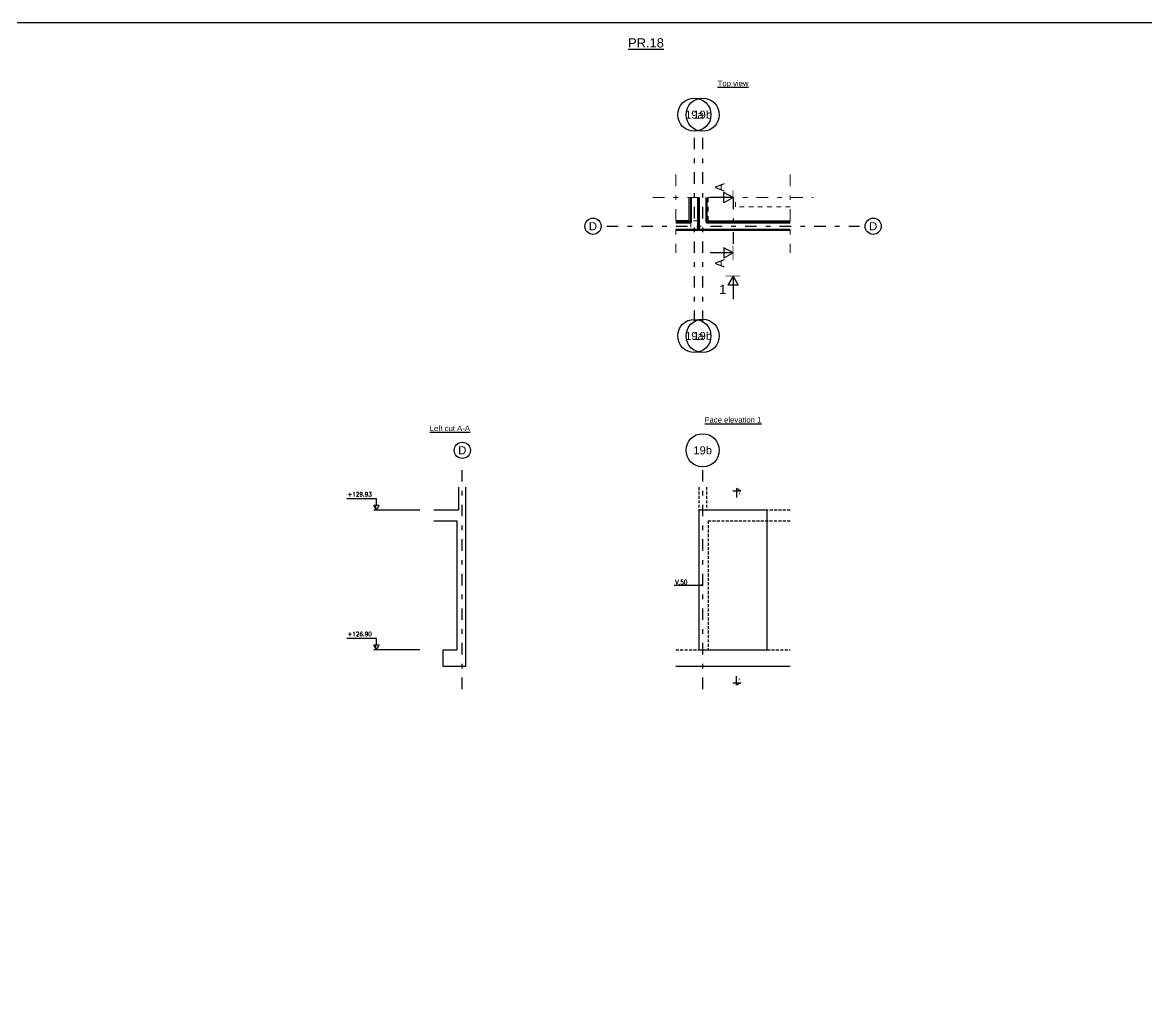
# Model space of a CAD drawing. Header units: millimetres. Extents: x -21776 to 63757, y -7870 to 8483.
# Drawn here: x 29396 to 31835, y -4478 to -2361 of the extents above; entities that cross this region are included whole.
import ezdxf
from ezdxf.enums import TextEntityAlignment as Align

# ---------------------------------------------------------------- set-up
doc = ezdxf.new("R2010")
doc.units = ezdxf.units.MM
for name, pattern in [('CACHE', [9.525, 6.35, -3.175]), ('GrDotted', [0.4, 0.1, -0.1, 0.1, -0.1]), ('GrFeatureAxis', [0.85, 0.25, -0.2, 0.1, -0.2, 0.1])]:
    doc.linetypes.add(name, pattern=pattern)
for name, color, linetype in [('COTATION', 1, 'Continuous'), ('GO-TEXTE', 9, 'Continuous'), ('Grid', 7, 'Continuous'), ('K_ENT_M_Building_PR.18', 7, 'Continuous'), ('K_FOT_M_Building_PR.18', 7, 'Continuous'), ('K_FOT_M_Building_V.46', 7, 'Continuous'), ('K_SLB_M_Building_PR.18', 7, 'Continuous'), ('K_wAL_M_Building_PR.18', 7, 'Continuous'), ('préfa v', 2, 'Continuous'), ('STR_TS_TXT', 7, 'Continuous'), ('STR_VOI-POT', 6, 'Continuous')]:
    doc.layers.add(name, color=color, linetype=linetype)
doc.styles.add('GrCut', font='swissli.ttf', dxfattribs={"height": 0.2})
doc.styles.add('GrDimensions', font='simplex.shx')
doc.styles.add('GrElevation', font='swissli.ttf', dxfattribs={"height": 0.2})
doc.styles.add('GrGrid', font='ARIAL.TTF', dxfattribs={"height": 0.17})
doc.styles.add('GrTitleDrawing', font='swissli.ttf', dxfattribs={"height": 0.2})
doc.styles.add('Lucida', font='')
doc.styles.add('TEXTE TS', font='romans.shx', dxfattribs={"width": 0.7, "oblique": 15})
doc.styles.get('Lucida').set_extended_font_data('Lucida Sans', italic=True)

# ---------------------------------------------------------------- blocks, each defined once
blk = doc.blocks.new('World Level Arrow 5_i')
at = {"color": 7, "linetype": 'Continuous', "lineweight": -3, "extrusion": (0, -1.22461e-16, -1)}
for p, q in [((0, 9.43), (0, -0.57)), ((-1, 0.57), (-1, -0.57)), ((0, 0), (-1, 0.57)), ((0, 0), (-1, -0.57))]:
    blk.add_line(p, q, dxfattribs=at)
blk.add_solid([(1, -0.57), (0, 0), (1, 0)], dxfattribs=at)

msp = doc.modelspace()

# ---------------------------------------------------------------- linework, layer by layer
at = {"layer": 'COTATION'}
msp.add_lwpolyline([(30810.29634, -3581.75993), (30870.45208, -3581.75993)], dxfattribs=at)
at = {"layer": 'COTATION', "const_width": 2.5}
msp.add_lwpolyline([(30869.20208, -3581.75993, 1), (30871.70208, -3581.75993, 1)], format="xyb", close=True, dxfattribs=at)
at = {"layer": 'GO-TEXTE', "flags": 128}
for points in [[(30937.2915, -3376.84355), (30954.93924, -3376.84355), (30945.26119, -3371.5635), (30945.26119, -3391.48497)], [(30937.2915, -3793.33915), (30954.93924, -3793.33915), (30945.26119, -3798.61921), (30945.26119, -3778.69773)]]:
    msp.add_lwpolyline(points, dxfattribs=at)
at = {"layer": 'Grid', "color": 4, "linetype": 'GrFeatureAxis', "lineweight": 25, "ltscale": 100}
for p, q in [((30854.00436, -3010.95828), (30854.00436, -2590.95578)), ((30872.00436, -3010.95828), (30872.00436, -2590.95578)), ((30664.00436, -2802.95828), (31212.00436, -2802.95828)), ((30350.44262, -3807.01249), (30350.44262, -3319.01149)), ((30872.00436, -3807.01249), (30872.00436, -3319.01149))]:
    msp.add_line(p, q, dxfattribs=at)
at = {"layer": 'Grid', "color": 1, "linetype": 'Continuous', "lineweight": 25, "ltscale": 100}
for centre, major_axis, start_param, end_param in [((30854.00436, -2560.95578), (25.47658, 25.47658), 5.4977871438, 11.780972451), ((30872.00436, -2560.95578), (25.50118, 25.50118), 5.4977871438, 11.780972451), ((30634.00436, -2802.95828), (12.4308, 12.4308), 5.4977871438, 11.780972451), ((31242.00436, -2802.95828), (12.4308, 12.4308), 5.4977871438, 11.780972451), ((30854.00436, -3040.95828), (25.47658, 25.47658), 5.4977871438, 11.780972451), ((30872.00436, -3040.95828), (25.50118, 25.50118), 5.4977871438, 11.780972451), ((30872.00436, -3289.01149), (-25.50118, 25.50118), 3.926990817, 10.2101761242), ((30350.44262, -3289.01149), (-12.4308, 12.4308), 3.926990817, 10.2101761242)]:
    msp.add_ellipse(centre, major_axis=major_axis, ratio=1, start_param=start_param, end_param=end_param, dxfattribs=at)
at = {"layer": 'K_ENT_M_Building_PR.18', "color": 9, "linetype": 'GrFeatureAxis', "lineweight": 20, "ltscale": 100}
for p, q in [((30814.00436, -2690.95578), (30814.00436, -2860.95908)), ((31062.00436, -2690.95578), (31062.00436, -2860.95908)), ((30764.00436, -2740.95578), (31112.00436, -2740.95578))]:
    msp.add_line(p, q, dxfattribs=at)
at = {"layer": 'K_ENT_M_Building_PR.18', "color": 7, "linetype": 'Continuous', "lineweight": -3, "ltscale": 100}
for p, q in [((30938.00436, -2740.95578), (30918.00436, -2729.60948)), ((30918.00436, -2752.30209), (30918.00436, -2729.60948)), ((30918.00436, -2740.95578), (30888.00436, -2740.95578)), ((30938.00436, -2740.95578), (30918.00436, -2740.95578)), ((30938.00436, -2740.95578), (30918.00436, -2752.30209)), ((30938.00436, -2910.95828), (30926.65805, -2930.95828)), ((30938.00436, -2910.95828), (30949.35066, -2930.95828)), ((30938.00436, -2910.95828), (30938.00436, -2930.95828)), ((30949.35066, -2930.95828), (30926.65805, -2930.95828)), ((30938.00436, -2930.95828), (30938.00436, -2960.95828))]:
    msp.add_line(p, q, dxfattribs=at)
at = {"layer": 'K_ENT_M_Building_PR.18', "color": 7, "linetype": 'Continuous', "lineweight": -3, "ltscale": 100, "extrusion": (0, -1.22461e-16, -1)}
for p, q in [((30938.00436, -2860.95828), (30918.00436, -2849.61198)), ((30918.00436, -2849.61198), (30918.00436, -2872.30459)), ((30918.00436, -2860.95828), (30888.00436, -2860.95828)), ((30938.00436, -2860.95828), (30918.00436, -2860.95828)), ((30938.00436, -2860.95828), (30918.00436, -2872.30459))]:
    msp.add_line(p, q, dxfattribs=at)
at = {"layer": 'K_ENT_M_Building_PR.18', "color": 120, "linetype": 'Continuous', "lineweight": -3}
for p, q in [((30159.11316, -3394.01149), (30100.11316, -3394.01149)), ((30159.11316, -3394.01149), (30100.11316, -3394.01149)), ((30164.11316, -3394.01149), (30159.11316, -3394.01149)), ((30164.11316, -3394.01149), (30159.11316, -3394.01149)), ((30164.11316, -3409.01149), (30164.11316, -3394.01149)), ((30164.11316, -3409.01149), (30164.11316, -3394.01149)), ((30159.11316, -3697.01249), (30100.11316, -3697.01249)), ((30159.11316, -3697.01249), (30100.11316, -3697.01249)), ((30164.11316, -3697.01249), (30159.11316, -3697.01249)), ((30164.11316, -3697.01249), (30159.11316, -3697.01249)), ((30164.11316, -3712.01249), (30164.11316, -3697.01249)), ((30164.11316, -3712.01249), (30164.11316, -3697.01249))]:
    msp.add_line(p, q, dxfattribs=at)
at = {"layer": 'K_ENT_M_Building_PR.18', "color": 7, "linetype": 'Continuous', "lineweight": -3, "ltscale": 100, "const_width": 1.2}
for points in [[(30938.02426, -2756.88099), (30937.98445, -2725.03058)], [(30953.92956, -2910.93838), (30922.07915, -2910.97819)]]:
    msp.add_lwpolyline(points, dxfattribs=at)
at = {"layer": 'K_ENT_M_Building_PR.18', "color": 7, "linetype": 'GrFeatureAxis', "lineweight": -3, "ltscale": 100}
msp.add_lwpolyline([(30938.00436, -2740.95578), (30938.00436, -2860.95828)], dxfattribs=at)
at = {"layer": 'K_ENT_M_Building_PR.18', "color": 7, "linetype": 'Continuous', "lineweight": -3, "ltscale": 100, "extrusion": (0, -1.22461e-16, -1), "const_width": 1.2}
msp.add_lwpolyline([(-30938.02426, -2845.03308), (-30937.98445, -2876.88349)], dxfattribs=at)
at = {"layer": 'K_FOT_M_Building_PR.18', "color": 9, "linetype": 'GrDotted', "lineweight": 15, "ltscale": 100}
for p, q in [((30943.00559, -2760.95806), (30943.00559, -2740.95578)), ((31062.00436, -2760.95808), (30943.00559, -2760.95806))]:
    msp.add_line(p, q, dxfattribs=at)
at = {"layer": 'K_FOT_M_Building_PR.18', "color": 4, "linetype": 'Continuous', "lineweight": 20, "ltscale": 100}
msp.add_line((30862.00561, -2810.95828), (30864.00436, -2810.95828), dxfattribs=at)
at = {"layer": 'K_FOT_M_Building_V.46', "color": 4, "linetype": 'Continuous', "ltscale": 100}
msp.add_line((30814.00436, -3757.01249), (31062.00436, -3757.01249), dxfattribs=at)
msp.add_lwpolyline([(31012.00436, -3722.01149), (31012.00436, -3419.01149), (30864.00436, -3419.01149), (30864.00436, -3722.01149)], close=True, dxfattribs=at)
at = {"layer": 'K_SLB_M_Building_PR.18', "color": 103, "linetype": 'Continuous', "lineweight": 20, "ltscale": 100}
msp.add_line((30814.00436, -2790.76267), (30842.00311, -2790.76267), dxfattribs=at)
at = {"layer": 'K_wAL_M_Building_PR.18', "color": 6, "linetype": 'Continuous', "lineweight": 20, "ltscale": 100}
for p, q in [((30842.00311, -2740.95578), (30842.00311, -2790.95578)), ((30842.00311, -2790.95578), (30814.00436, -2790.95578)), ((30842.00311, -2790.95578), (30845.98837, -2790.95578)), ((31012.00436, -2790.95578), (30884.00499, -2790.95578)), ((31062.00436, -2790.95578), (31012.00436, -2790.95578))]:
    msp.add_line(p, q, dxfattribs=at)
at = {"layer": 'K_wAL_M_Building_PR.18', "color": 6, "linetype": 'Continuous', "lineweight": 60, "ltscale": 100}
for p, q in [((30845.99335, -2740.95578), (30845.98797, -2794.95828)), ((30861.98638, -2810.95908), (30861.99335, -2740.95578)), ((30864.00436, -2740.95578), (30864.00436, -2794.95828)), ((30880.00436, -2794.95828), (30880.00436, -2740.95578)), ((30845.98797, -2794.95828), (30814.00436, -2794.94682)), ((30864.00436, -2794.95828), (30864.00436, -2810.95828)), ((31062.00436, -2794.95828), (30880.00436, -2794.95828)), ((30814.00436, -2810.94682), (30845.98638, -2810.95828)), ((30845.98799, -2810.95749), (30861.98638, -2810.95908)), ((30864.00436, -2810.95828), (31062.00436, -2810.95828))]:
    msp.add_line(p, q, dxfattribs=at)
at = {"layer": 'K_wAL_M_Building_PR.18', "color": 9, "linetype": 'GrDotted', "lineweight": 15, "ltscale": 100}
for p, q in [((30884.00505, -2740.95578), (30884.00499, -2790.95578)), ((30845.99372, -2794.95828), (30845.98799, -2810.95749)), ((30861.98837, -2790.95578), (30845.98837, -2790.95578))]:
    msp.add_line(p, q, dxfattribs=at)
at = {"layer": 'préfa v', "color": 2, "ltscale": 3}
for p, q in [((30342.44262, -3369.01149), (30342.44262, -3419.01149)), ((30358.44262, -3419.01149), (30358.44262, -3369.01149)), ((30338.43257, -3419.01149), (30288.44012, -3419.01149)), ((30342.44262, -3419.01149), (30338.44012, -3419.01149)), ((30358.44262, -3722.01149), (30358.44262, -3419.01149)), ((30288.44012, -3442.01149), (30338.44012, -3442.01149)), ((30338.44012, -3442.01149), (30338.44012, -3722.01149)), ((30308.44239, -3722.01249), (30308.44239, -3757.01249)), ((30308.4424, -3722.01249), (30338.44012, -3722.01149)), ((30358.44262, -3757.01249), (30358.44262, -3722.01249)), ((30308.4424, -3757.01249), (30358.44262, -3757.01249))]:
    msp.add_line(p, q, dxfattribs=at)
at = {"layer": 'STR_VOI-POT', "color": 7, "linetype": 'CACHE'}
for p, q in [((30864.00436, -3369.01149), (30864.00436, -3419.01149)), ((30880.00436, -3369.01149), (30880.00436, -3419.01149)), ((30864.00436, -3419.01149), (30864.00436, -3722.01149)), ((31062.00436, -3419.01149), (30880.00436, -3419.01149)), ((30884.00499, -3442.01149), (30884.00499, -3722.01149)), ((30884.00499, -3442.01149), (31062.00436, -3442.01149)), ((30814.00436, -3722.01149), (30864.00436, -3722.01149)), ((30864.00436, -3722.01149), (31012.00436, -3722.01149)), ((31012.00436, -3722.01149), (31062.00436, -3722.01149))]:
    msp.add_line(p, q, dxfattribs=at)
at = {"layer": 'STR_VOI-POT'}
msp.add_lwpolyline([(-14626.05801, -2360.94219), (63756.79188, -2360.94219), (63756.79188, -6687.41341), (-14626.05801, -6687.41341)], close=True, dxfattribs=at)

# ---------------------------------------------------------------- block references
at = {"layer": 'K_ENT_M_Building_PR.18', "color": 120, "linetype": 'Continuous', "lineweight": -3, "xscale": 10, "yscale": 10, "zscale": 10, "rotation": 270}
for p in [(30164.11316, -3419.01149), (30164.11316, -3419.01149), (30164.11316, -3722.01249), (30164.11316, -3722.01249)]:
    msp.add_blockref('World Level Arrow 5_i', p, dxfattribs=at)

# ---------------------------------------------------------------- texts
at = {"layer": 'GO-TEXTE', "linetype": 'Continuous', "style": 'Lucida'}
for p in [(30948.87634, -3385.63631), (30948.87634, -3789.06886)]:
    msp.add_text('A', height=5.32, rotation=0.00179755, dxfattribs=at).set_placement(p)
at = {"layer": 'Grid', "color": 1, "linetype": 'Continuous', "lineweight": -3, "ltscale": 100, "style": 'GrGrid'}
for s, height, p in [('19a', 17.359482, (30854.00436, -2560.95578)), ('19b', 17.359482, (30872.00436, -2560.95578)), ('D', 17.57981, (30634.00436, -2802.95828)), ('D', 17.57981, (31242.00436, -2802.95828)), ('19a', 17.359482, (30854.00436, -3040.95828)), ('19b', 17.359482, (30872.00436, -3040.95828)), ('D', 17.57981, (30350.44262, -3289.01149)), ('19b', 17.359482, (30872.00436, -3289.01149))]:
    msp.add_text(s, height=height, dxfattribs=at).set_placement(p, align=Align.MIDDLE_CENTER)
at = {"layer": 'K_ENT_M_Building_PR.18', "color": 7, "linetype": 'Continuous', "lineweight": -3, "ltscale": 100, "attachment_point": 5}
for s, insert, char_height, style in [('{\\LPR.18}', (30749.01214, -2405.25826), 20, 'GrTitleDrawing'), ('\\LTop view', (30938.00436, -2494.89166), 12, 'GrTitleDrawing'), ('{1}', (30915.59457, -2939.99716), 20, 'GrElevation'), ('\\LFace elevation 1', (30938.00436, -3222.94737), 12, 'GrTitleDrawing'), ('\\LLeft cut A-A', (30323.44137, -3241.43168), 12, 'GrTitleDrawing')]:
    msp.add_mtext(s, dxfattribs=dict(at, insert=insert, char_height=char_height, style=style))
at = {"layer": 'K_ENT_M_Building_PR.18', "color": 7, "linetype": 'Continuous', "lineweight": -3, "ltscale": 100, "char_height": 20, "attachment_point": 5, "rotation": 90, "style": 'GrCut'}
for insert in [(30908.96548, -2718.54599), (30908.96548, -2883.36807)]:
    msp.add_mtext('{A}', dxfattribs=dict(at, insert=insert))
at = {"layer": 'K_ENT_M_Building_PR.18', "color": 0, "linetype": 'Continuous', "lineweight": -3, "char_height": 9, "attachment_point": 9, "style": 'GrDimensions'}
for s, insert in [('\\A1;+129.93', (30154.11316, -3389.01149)), ('\\A1;+126.90', (30154.11316, -3692.01249))]:
    msp.add_mtext(s, dxfattribs=dict(at, insert=insert))
at = {"layer": 'STR_TS_TXT', "style": 'TEXTE TS', "width": 0.8}
msp.add_text('V.50', height=10, dxfattribs=at).set_placement((30812.85862, -3580.10877, -0.00589))

doc.saveas('drawing.dxf')
